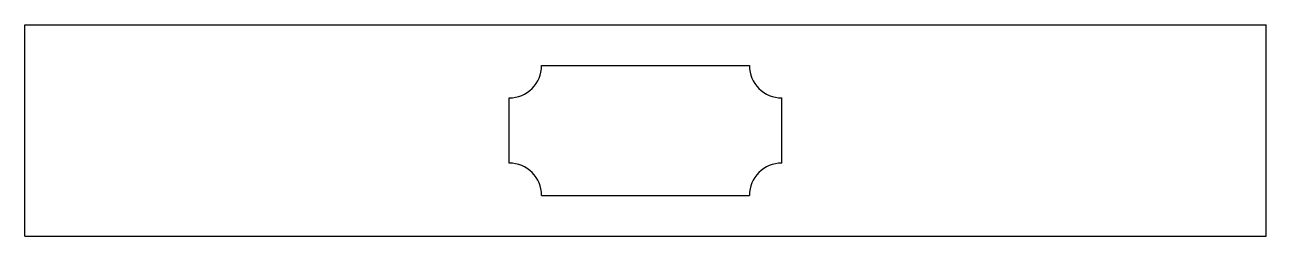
# Model space of a CAD drawing. Extents: x -152 to 152, y -26 to 26.
import ezdxf

# ---------------------------------------------------------------- set-up
doc = ezdxf.new("R2010")
doc.units = 0
doc.layers.add('MODELSKETCH_VISIBLE', color=7, linetype='CONTINUOUS')

msp = doc.modelspace()

# ---------------------------------------------------------------- linework, layer by layer
at = {"layer": 'MODELSKETCH_VISIBLE'}
for p, q in [((-152.4, -26), (-152.4, 26)), ((-152.4, 26), (152.4, 26)), ((152.4, -26), (152.4, 26)), ((-25.5, 16), (25.5, 16)), ((-33.5, -8), (-33.5, 8)), ((-33.5, -8), (-33.5, 8)), ((33.5, -8), (33.5, 8)), ((-25.5, -16), (25.5, -16)), ((-152.4, -26), (152.4, -26))]:
    msp.add_line(p, q, dxfattribs=at)
for centre, start, end in [((-33.5, 16), 270, 0), ((33.5, 16), 180, 270), ((-33.5, -16), 0, 90), ((33.5, -16), 90, 180)]:
    msp.add_arc(centre, 8, start, end, dxfattribs=at)

doc.saveas('drawing.dxf')
